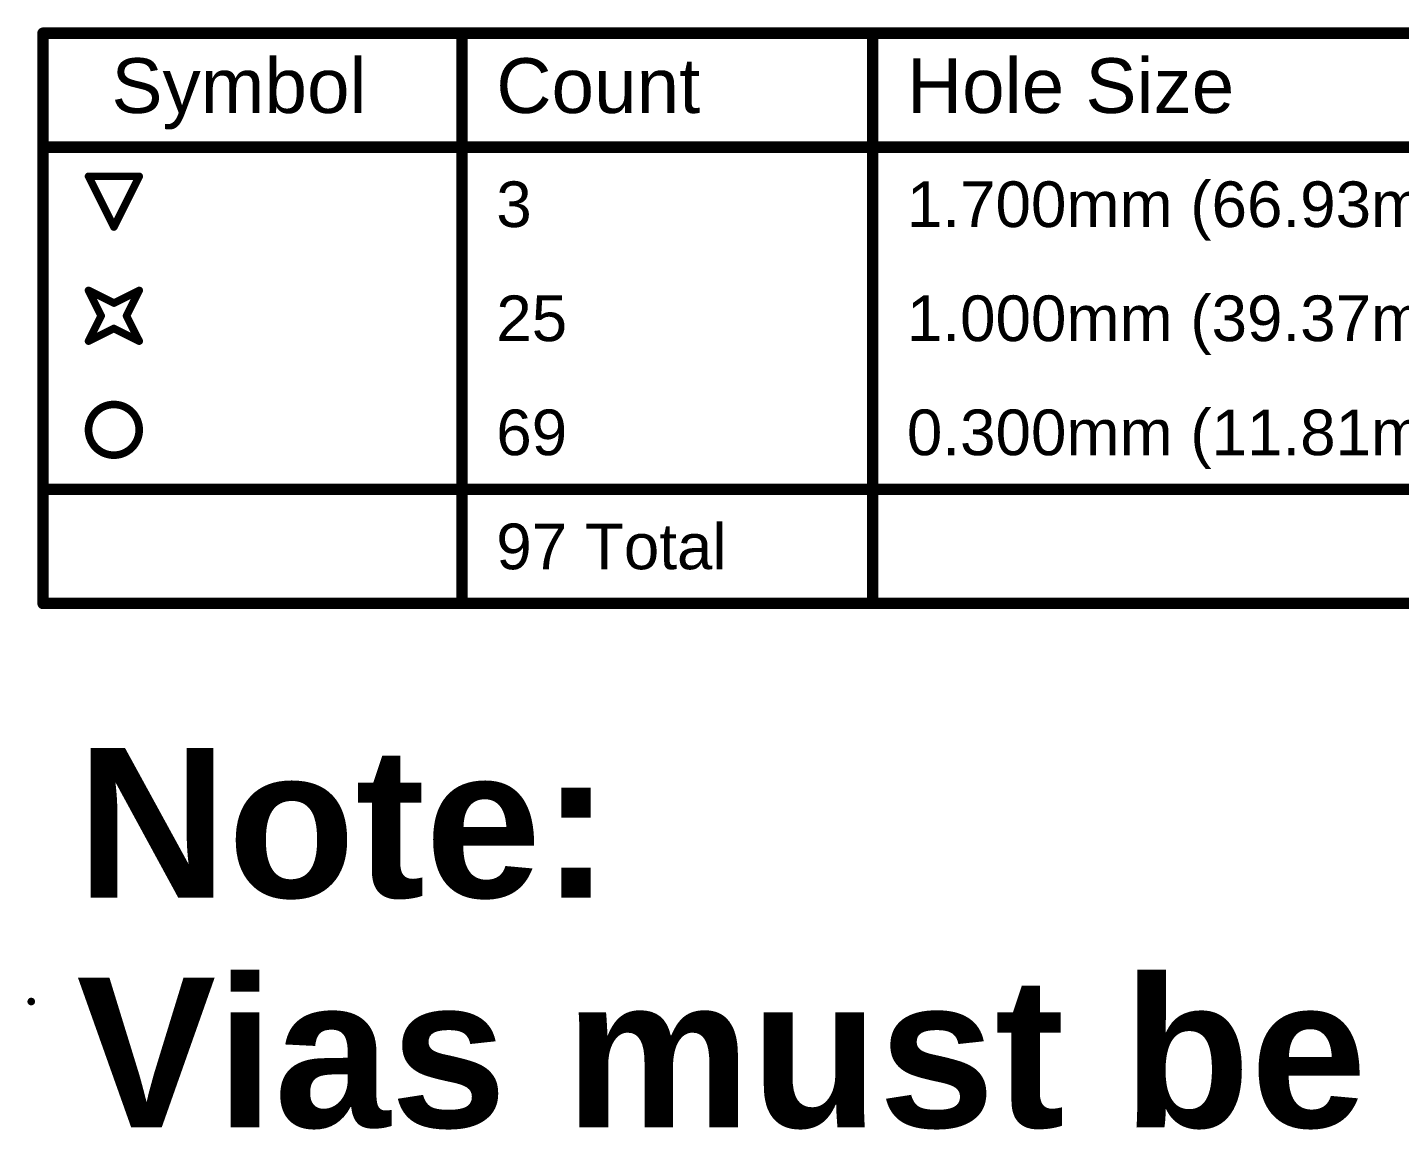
# Model space of a CAD drawing. Header units: inches. Extents: x -1 to 327, y 8 to 89.
# Drawn here: x 4.09 to 49.91, y 51.86 to 88.67 of the extents above; entities that cross this region are included whole.
import ezdxf

# ---------------------------------------------------------------- set-up
doc = ezdxf.new("R2010")
doc.units = ezdxf.units.IN
for name, color, linetype in [('Board Outline', 216, 'Continuous'), ('Drill Drawing', 1, 'Continuous'), ('Fabrication', 76, 'Continuous')]:
    doc.layers.add(name, color=color, linetype=linetype)
doc.styles.add('Arial', font='', dxfattribs={"height": 0.2})
doc.styles.add('Arial_Bold', font='', dxfattribs={"height": 0.2})
doc.styles.get('Arial').set_extended_font_data('Arial')
doc.styles.get('Arial_Bold').set_extended_font_data('Arial', bold=True)

msp = doc.modelspace()

# ---------------------------------------------------------------- linework, layer by layer
at = {"layer": 'Board Outline'}
msp.add_lwpolyline([(4.2164, 56.13398729999999, 0.254, 0.254, -0.198912367379658), (4.2163873, 56.13398222, 0.254, 0.254, 0)], format="xyseb", dxfattribs=at)
for points in [[(4.1528873, 56.13398222, 0.127, 0.127, 1), (4.2798873, 56.13398222, 0.127, 0.127, 1)], [(4.1529, 56.13398729999999, 0.127, 0.127, 1), (4.2799, 56.13398729999999, 0.127, 0.127, 1)]]:
    msp.add_lwpolyline(points, format="xyseb", close=True, dxfattribs=at)
at = {"layer": 'Drill Drawing'}
for points in [[(4.610099999999999, 88.48089999999999, 0.3809999999999999, 0.3809999999999999, 0), (327.04943226, 88.48089999999999, 0.3809999999999999, 0.3809999999999999, 0)], [(4.610099999999999, 69.4309, 0.3809999999999999, 0.3809999999999999, 0), (4.610099999999999, 88.48089999999999, 0.3809999999999999, 0.3809999999999999, 0)], [(18.60234278, 69.4309, 0.3809999999999999, 0.3809999999999999, 0), (18.60234278, 88.48089999999999, 0.3809999999999999, 0.3809999999999999, 0)], [(32.31480964, 69.4309, 0.3809999999999999, 0.3809999999999999, 0), (32.31480964, 88.48089999999999, 0.3809999999999999, 0.3809999999999999, 0)], [(4.610099999999999, 84.67089999999999, 0.3809999999999999, 0.3809999999999999, 0), (327.04943226, 84.67089999999999, 0.3809999999999999, 0.3809999999999999, 0)], [(6.128809179999999, 83.69723164, 0.254, 0.254, 0), (7.82214082, 83.69723164, 0.254, 0.254, 0)], [(6.128809179999999, 83.69723164, 0.254, 0.254, 0), (6.975474999999999, 82.00389999999999, 0.254, 0.254, 0)], [(6.975474999999999, 82.00389999999999, 0.254, 0.254, 0), (7.82214082, 83.69723164, 0.254, 0.254, 0)], [(6.128809179999999, 79.88723164, 0.254, 0.254, 0), (6.975474999999999, 79.46389746, 0.254, 0.254, 0)], [(6.128809179999999, 79.88723164, 0.254, 0.254, 0), (6.552143359999999, 79.04056582, 0.254, 0.254, 0)], [(6.975474999999999, 79.46389746, 0.254, 0.254, 0), (7.82214082, 79.88723164, 0.254, 0.254, 0)], [(7.398806639999999, 79.04056582, 0.254, 0.254, 0), (7.82214082, 79.88723164, 0.254, 0.254, 0)], [(6.128809179999999, 78.1939, 0.254, 0.254, 0), (6.552143359999999, 79.04056582, 0.254, 0.254, 0)], [(7.398806639999999, 79.04056582, 0.254, 0.254, 0), (7.82214082, 78.1939, 0.254, 0.254, 0)], [(6.128809179999999, 78.1939, 0.254, 0.254, 0), (6.975474999999999, 78.61723418, 0.254, 0.254, 0)], [(6.975474999999999, 78.61723418, 0.254, 0.254, 0), (7.82214082, 78.1939, 0.254, 0.254, 0)], [(4.610099999999999, 73.2409, 0.3809999999999999, 0.3809999999999999, 0), (327.04943226, 73.2409, 0.3809999999999999, 0.3809999999999999, 0)], [(4.610099999999999, 69.4309, 0.3809999999999999, 0.3809999999999999, 0), (327.04943226, 69.4309, 0.3809999999999999, 0.3809999999999999, 0)]]:
    msp.add_lwpolyline(points, format="xyseb", dxfattribs=at)
for points in [[(4.514849999999999, 88.48089999999999, 0.1905, 0.1905, 1), (4.705349999999999, 88.48089999999999, 0.1905, 0.1905, 1)], [(4.514849999999999, 88.48089999999999, 0.1905, 0.1905, 1), (4.705349999999999, 88.48089999999999, 0.1905, 0.1905, 1)], [(18.50709278, 88.48089999999999, 0.1905, 0.1905, 1), (18.69759278, 88.48089999999999, 0.1905, 0.1905, 1)], [(32.21955963999999, 88.48089999999999, 0.1905, 0.1905, 1), (32.41005964, 88.48089999999999, 0.1905, 0.1905, 1)], [(4.514849999999999, 84.67089999999999, 0.1905, 0.1905, 1), (4.705349999999999, 84.67089999999999, 0.1905, 0.1905, 1)], [(6.06530918, 83.69723164, 0.127, 0.127, 1), (6.19230918, 83.69723164, 0.127, 0.127, 1)], [(6.06530918, 83.69723164, 0.127, 0.127, 1), (6.19230918, 83.69723164, 0.127, 0.127, 1)], [(7.75864082, 83.69723164, 0.127, 0.127, 1), (7.88564082, 83.69723164, 0.127, 0.127, 1)], [(7.75864082, 83.69723164, 0.127, 0.127, 1), (7.88564082, 83.69723164, 0.127, 0.127, 1)], [(6.911975, 82.00389999999999, 0.127, 0.127, 1), (7.038975, 82.00389999999999, 0.127, 0.127, 1)], [(6.911975, 82.00389999999999, 0.127, 0.127, 1), (7.038975, 82.00389999999999, 0.127, 0.127, 1)], [(6.06530918, 79.88723164, 0.127, 0.127, 1), (6.19230918, 79.88723164, 0.127, 0.127, 1)], [(6.06530918, 79.88723164, 0.127, 0.127, 1), (6.19230918, 79.88723164, 0.127, 0.127, 1)], [(7.75864082, 79.88723164, 0.127, 0.127, 1), (7.88564082, 79.88723164, 0.127, 0.127, 1)], [(7.75864082, 79.88723164, 0.127, 0.127, 1), (7.88564082, 79.88723164, 0.127, 0.127, 1)], [(6.911975, 79.46389746, 0.127, 0.127, 1), (7.038975, 79.46389746, 0.127, 0.127, 1)], [(6.911975, 79.46389746, 0.127, 0.127, 1), (7.038975, 79.46389746, 0.127, 0.127, 1)], [(6.488643359999999, 79.04056582, 0.127, 0.127, 1), (6.615643359999999, 79.04056582, 0.127, 0.127, 1)], [(6.488643359999999, 79.04056582, 0.127, 0.127, 1), (6.615643359999999, 79.04056582, 0.127, 0.127, 1)], [(7.335306639999999, 79.04056582, 0.127, 0.127, 1), (7.46230664, 79.04056582, 0.127, 0.127, 1)], [(7.335306639999999, 79.04056582, 0.127, 0.127, 1), (7.46230664, 79.04056582, 0.127, 0.127, 1)], [(6.911975, 78.61723418, 0.127, 0.127, 1), (7.038975, 78.61723418, 0.127, 0.127, 1)], [(6.911975, 78.61723418, 0.127, 0.127, 1), (7.038975, 78.61723418, 0.127, 0.127, 1)], [(6.06530918, 78.1939, 0.127, 0.127, 1), (6.19230918, 78.1939, 0.127, 0.127, 1)], [(6.06530918, 78.1939, 0.127, 0.127, 1), (6.19230918, 78.1939, 0.127, 0.127, 1)], [(7.75864082, 78.1939, 0.127, 0.127, 1), (7.88564082, 78.1939, 0.127, 0.127, 1)], [(7.75864082, 78.1939, 0.127, 0.127, 1), (7.88564082, 78.1939, 0.127, 0.127, 1)], [(7.82214082, 75.23056582, 0.254, 0.254, 1), (6.128809179999999, 75.23056582, 0.254, 0.254, 1)], [(6.06530918, 75.23056582, 0.127, 0.127, 1), (6.19230918, 75.23056582, 0.127, 0.127, 1)], [(7.75864082, 75.23056582, 0.127, 0.127, 1), (7.88564082, 75.23056582, 0.127, 0.127, 1)], [(4.514849999999999, 73.2409, 0.1905, 0.1905, 1), (4.705349999999999, 73.2409, 0.1905, 0.1905, 1)], [(4.514849999999999, 69.4309, 0.1905, 0.1905, 1), (4.705349999999999, 69.4309, 0.1905, 0.1905, 1)], [(4.514849999999999, 69.4309, 0.1905, 0.1905, 1), (4.705349999999999, 69.4309, 0.1905, 0.1905, 1)], [(18.50709278, 69.4309, 0.1905, 0.1905, 1), (18.69759278, 69.4309, 0.1905, 0.1905, 1)], [(32.21955963999999, 69.4309, 0.1905, 0.1905, 1), (32.41005964, 69.4309, 0.1905, 0.1905, 1)]]:
    msp.add_lwpolyline(points, format="xyseb", close=True, dxfattribs=at)

# ---------------------------------------------------------------- texts
at = {"layer": 'Drill Drawing', "style": 'Arial'}
for s, height, p in [('Symbol', 1.8288, (6.8961, 85.81389999999999)), ('Count', 1.8288, (19.74534278, 85.81389999999999)), ('Hole Size', 1.8288, (33.45780964, 85.81389999999999)), ('3', 1.524, (19.74534278, 82.00389999999999)), ('1.700mm (66.93mil)', 1.524, (33.45780964, 82.00389999999999)), ('25', 1.524, (19.74534278, 78.1939)), ('1.000mm (39.37mil)', 1.524, (33.45780964, 78.1939)), ('69', 1.524, (19.74534278, 74.3839)), ('0.300mm (11.81mil)', 1.524, (33.45780964, 74.3839)), ('97 Total', 1.524, (19.74534278, 70.5739))]:
    msp.add_text(s, height=height, dxfattribs=at).set_placement(p)
at = {"layer": 'Fabrication', "style": 'Arial_Bold'}
for s, p in [('Note:', (5.7291986, 59.60749064)), ('Vias must be Tented', (5.7291986, 51.92878107999999))]:
    msp.add_text(s, height=5.00000016, dxfattribs=at).set_placement(p)

doc.saveas('drawing.dxf')
